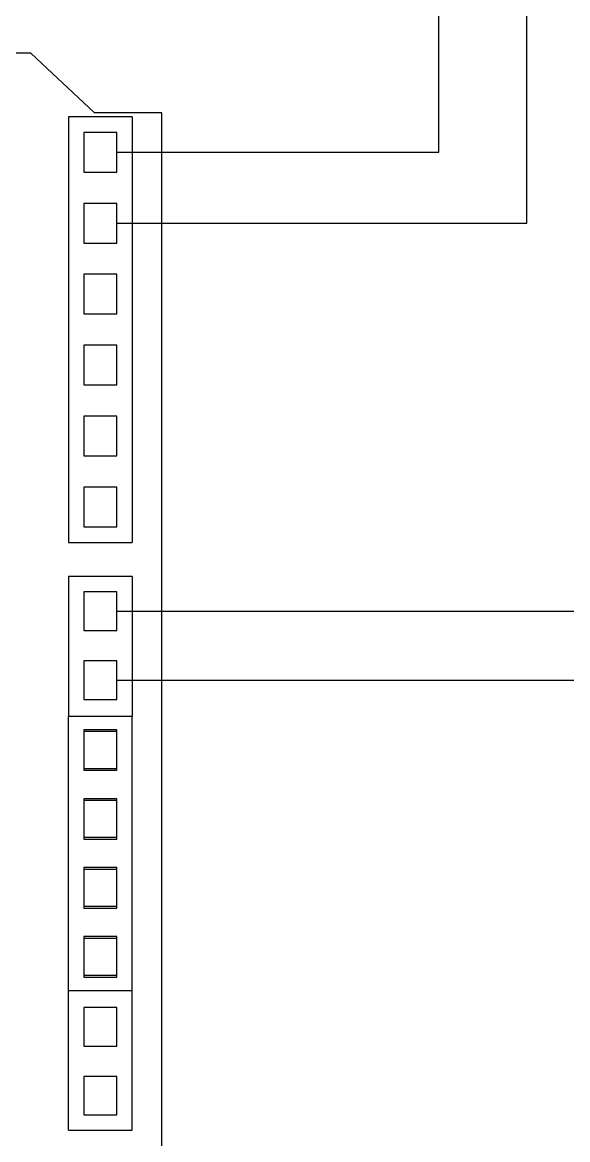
# Model space of a CAD drawing. Header units: millimetres. Extents: x -116 to 361, y -106 to 178.
# Drawn here: x 90.49 to 111.71, y 20.98 to 64.46 of the extents above; entities that cross this region are included whole.
import ezdxf

# ---------------------------------------------------------------- set-up
doc = ezdxf.new("R2010")
doc.units = ezdxf.units.MM
doc.layers.add('Edges', color=7, linetype='Continuous')

# ---------------------------------------------------------------- blocks, each defined once
blk = doc.blocks.new('Arduino Uno pl')
at = {"layer": 'Edges'}
for p, q in [((17.008, 42.565), (-15.06, 42.565)), ((19.491, 40.232), (17.008, 42.565)), ((20.951, 40.083), (18.478, 40.083)), ((18.478, 40.083), (18.478, 23.521)), ((20.951, 40.083), (18.478, 40.083)), ((22.106, 40.232), (19.491, 40.232)), ((20.951, 40.083), (20.951, 23.521)), ((22.106, -26.106), (22.106, 40.232)), ((20.352, 39.475), (19.076, 39.475)), ((19.076, 39.475), (19.076, 37.93)), ((20.352, 37.93), (20.352, 39.475)), ((19.076, 37.93), (20.352, 37.93)), ((20.352, 36.715), (19.076, 36.715)), ((19.076, 36.715), (19.076, 35.169)), ((20.352, 35.169), (20.352, 36.715)), ((19.076, 35.169), (20.352, 35.169)), ((20.352, 33.955), (19.076, 33.955)), ((19.076, 33.955), (19.076, 32.409)), ((20.352, 32.409), (20.352, 33.955)), ((19.076, 32.409), (20.352, 32.409)), ((20.352, 31.195), (19.076, 31.195)), ((19.076, 31.195), (19.076, 29.649)), ((20.352, 29.649), (20.352, 31.195)), ((19.076, 29.649), (20.352, 29.649)), ((20.352, 28.434), (19.076, 28.434)), ((19.076, 28.434), (19.076, 26.889)), ((20.352, 26.889), (20.352, 28.434)), ((19.076, 26.889), (20.352, 26.889)), ((20.352, 25.674), (19.076, 25.674)), ((19.076, 25.674), (19.076, 24.128)), ((20.352, 24.128), (20.352, 25.674)), ((19.076, 24.128), (20.352, 24.128)), ((18.478, 23.521), (20.951, 23.521)), ((20.951, 22.188), (18.478, 22.188)), ((18.478, 22.188), (18.478, 16.75)), ((20.951, 22.188), (18.478, 22.188)), ((20.951, 22.188), (20.951, 16.75)), ((20.352, 21.598), (19.076, 21.598)), ((19.076, 21.598), (19.076, 20.095)), ((20.352, 20.095), (20.352, 21.598)), ((19.076, 20.095), (20.352, 20.095)), ((20.352, 18.915), (19.076, 18.915)), ((19.076, 18.915), (19.076, 17.412)), ((20.352, 17.412), (20.352, 18.915)), ((19.076, 17.412), (20.352, 17.412)), ((20.951, 16.75), (18.478, 16.75)), ((18.478, 6.088), (18.478, 16.75)), ((20.951, 16.75), (18.478, 16.75)), ((20.951, 6.088), (20.951, 16.75)), ((20.352, 16.231), (19.076, 16.231)), ((19.076, 16.231), (19.076, 16.159)), ((20.352, 16.159), (19.076, 16.159)), ((19.076, 16.159), (19.076, 14.728)), ((20.352, 16.159), (20.352, 16.231)), ((20.352, 14.728), (20.352, 16.159)), ((19.076, 14.728), (20.352, 14.728)), ((19.076, 14.728), (19.076, 14.657)), ((19.076, 14.657), (20.352, 14.657)), ((20.352, 14.657), (20.352, 14.728)), ((20.352, 13.548), (19.076, 13.548)), ((19.076, 13.548), (19.076, 13.476)), ((20.352, 13.476), (20.352, 13.548)), ((20.352, 13.476), (19.076, 13.476)), ((19.076, 13.476), (19.076, 12.045)), ((20.352, 12.045), (20.352, 13.476)), ((19.076, 12.045), (20.352, 12.045)), ((19.076, 12.045), (19.076, 11.973)), ((19.076, 11.973), (20.352, 11.973)), ((20.352, 11.973), (20.352, 12.045)), ((20.352, 10.864), (19.076, 10.864)), ((19.076, 10.864), (19.076, 10.793)), ((20.352, 10.793), (19.076, 10.793)), ((19.076, 10.793), (19.076, 9.362)), ((20.352, 10.793), (20.352, 10.864)), ((20.352, 9.362), (20.352, 10.793)), ((19.076, 9.362), (20.352, 9.362)), ((19.076, 9.362), (19.076, 9.29)), ((19.076, 9.29), (20.352, 9.29)), ((20.352, 9.29), (20.352, 9.362)), ((20.352, 8.181), (19.076, 8.181)), ((19.076, 8.181), (19.076, 8.109)), ((20.352, 8.109), (19.076, 8.109)), ((19.076, 8.109), (19.076, 6.678)), ((20.352, 8.109), (20.352, 8.181)), ((20.352, 6.678), (20.352, 8.109)), ((19.076, 6.678), (20.352, 6.678)), ((19.076, 6.678), (19.076, 6.607)), ((19.076, 6.607), (20.352, 6.607)), ((20.352, 6.607), (20.352, 6.678)), ((18.478, 6.088), (20.951, 6.088)), ((18.478, 0.65), (18.478, 6.088)), ((20.951, 0.65), (20.951, 6.088)), ((20.352, 5.426), (19.076, 5.426)), ((19.076, 5.426), (19.076, 3.923)), ((20.352, 3.923), (20.352, 5.426)), ((19.076, 3.923), (20.352, 3.923)), ((20.352, 2.743), (19.076, 2.743)), ((19.076, 2.743), (19.076, 1.24)), ((20.352, 1.24), (20.352, 2.743)), ((19.076, 1.24), (20.352, 1.24)), ((18.478, 0.65), (20.951, 0.65))]:
    blk.add_line(p, q, dxfattribs=at)

msp = doc.modelspace()

# ---------------------------------------------------------------- linework, layer by layer
for p, q in [((106.695, 59.4), (106.695, 106.025)), ((110.118, 56.64), (110.118, 106.025)), ((94.163, 59.4), (106.695, 59.4)), ((94.163, 56.64), (110.118, 56.64)), ((94.163, 41.544), (152.783, 41.544)), ((94.163, 38.861), (157.792, 38.861))]:
    msp.add_line(p, q)

# ---------------------------------------------------------------- block references
msp.add_blockref('Arduino Uno pl', (73.81, 20.698))

doc.saveas('drawing.dxf')
